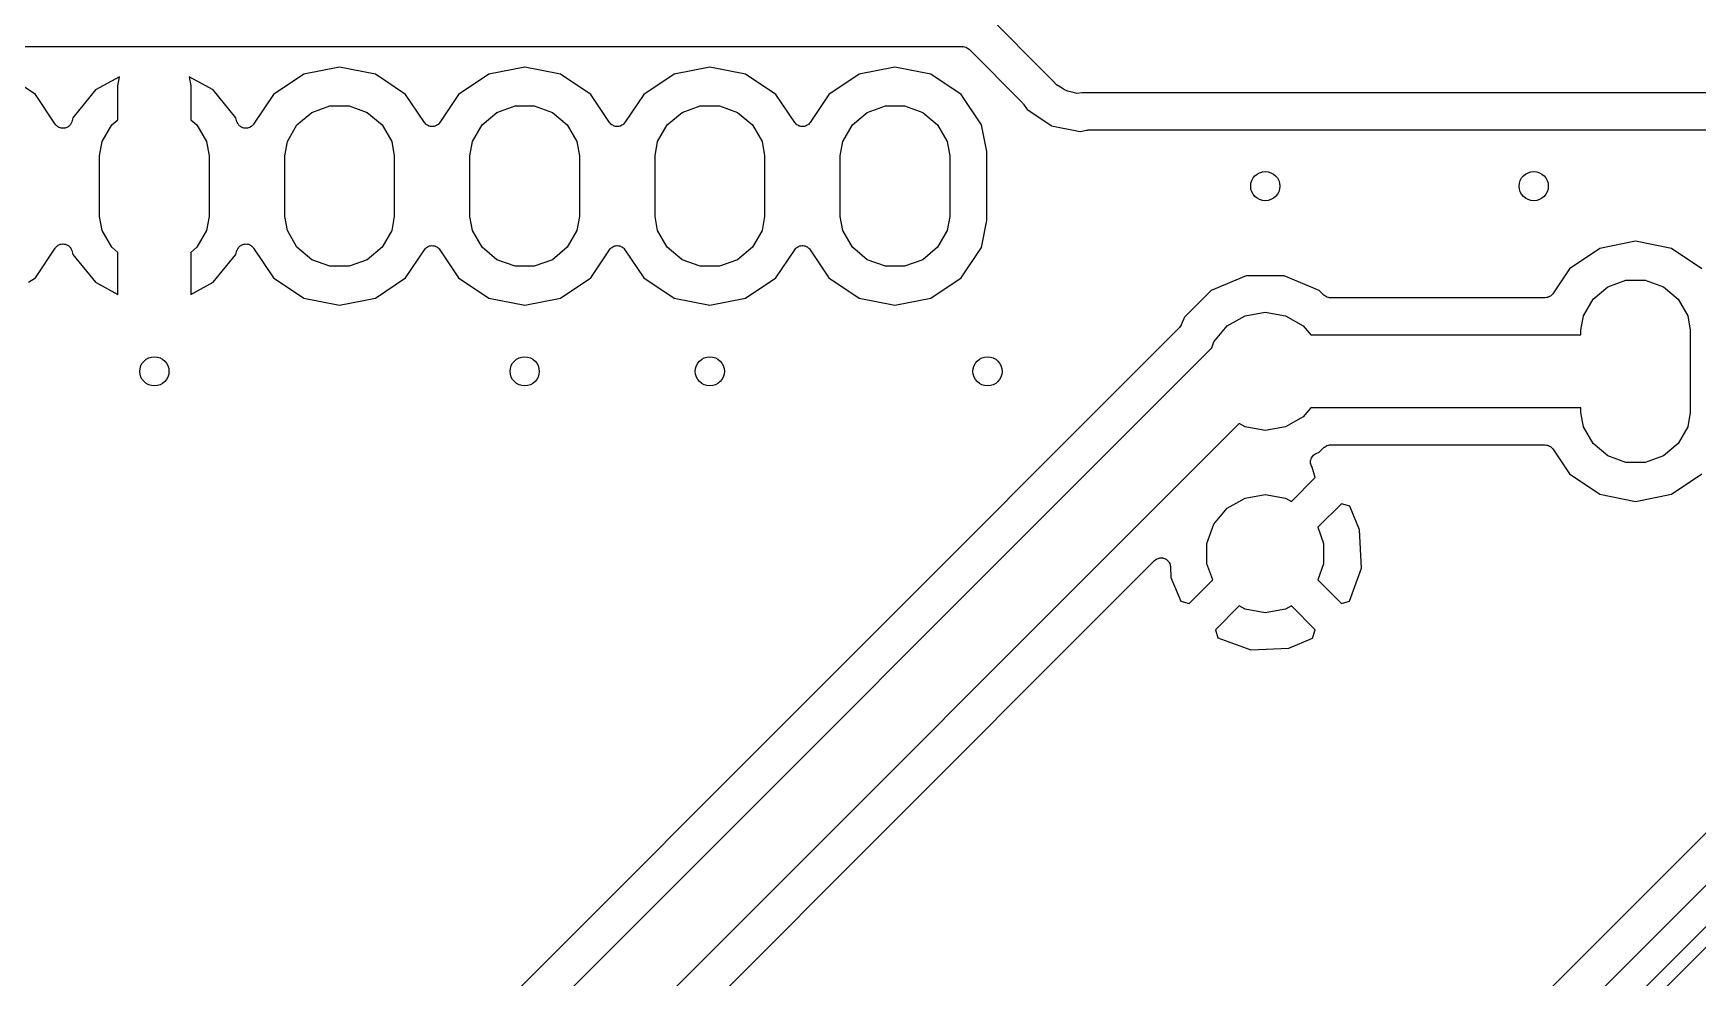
# Model space of a CAD drawing. Extents: x 106 to 188.7, y -135.7 to -88.7.
# Drawn here: x 150.74 to 173.57, y -115 to -102.04 of the extents above; entities that cross this region are included whole.
import ezdxf

# ---------------------------------------------------------------- set-up
doc = ezdxf.new("R2010")
doc.units = 0
doc.header["$MEASUREMENT"] = 0
doc.layers.add('BLACK', color=7, linetype='CONTINUOUS')

msp = doc.modelspace()

# ---------------------------------------------------------------- linework, layer by layer
at = {"layer": 'BLACK', "linetype": 'CONTINUOUS'}
for p, q in [((164.731, -102.7), (163.75, -101.719)), ((127.321, -102.227), (163.487, -102.227)), ((163.487, -102.227), (163.492, -102.228)), ((163.492, -102.228), (163.498, -102.227)), ((163.498, -102.227), (163.514, -102.232)), ((163.514, -102.232), (163.53, -102.235)), ((163.53, -102.235), (163.535, -102.237)), ((163.535, -102.237), (163.541, -102.239)), ((163.541, -102.239), (163.554, -102.248)), ((163.554, -102.248), (163.569, -102.257)), ((163.569, -102.257), (163.572, -102.261)), ((163.572, -102.261), (163.577, -102.264)), ((163.577, -102.264), (164.308, -102.996)), ((154.94, -102.508), (154.449, -102.605)), ((155.431, -102.605), (154.94, -102.508)), ((157.48, -102.508), (156.989, -102.605)), ((157.971, -102.605), (157.48, -102.508)), ((160.02, -102.508), (159.529, -102.605)), ((160.511, -102.605), (160.02, -102.508)), ((162.56, -102.508), (162.069, -102.605)), ((163.051, -102.605), (162.56, -102.508)), ((150.767, -102.883), (150.351, -102.605)), ((151.921, -102.642), (151.593, -102.821)), ((151.9, -102.763), (151.921, -102.642)), ((153.207, -102.821), (152.879, -102.642)), ((152.879, -102.642), (152.9, -102.763)), ((154.449, -102.605), (154.033, -102.883)), ((155.847, -102.883), (155.431, -102.605)), ((156.989, -102.605), (156.573, -102.883)), ((158.387, -102.883), (157.971, -102.605)), ((159.529, -102.605), (159.113, -102.883)), ((160.927, -102.883), (160.511, -102.605)), ((162.069, -102.605), (161.653, -102.883)), ((163.467, -102.883), (163.051, -102.605)), ((164.774, -102.751), (164.731, -102.7)), ((164.831, -102.784), (164.774, -102.751)), ((151.04, -103.291), (150.767, -102.883)), ((151.593, -102.821), (151.283, -103.203)), ((151.9, -103.231), (151.9, -102.763)), ((152.9, -102.763), (152.9, -103.231)), ((153.517, -103.203), (153.207, -102.821)), ((154.033, -102.883), (153.76, -103.291)), ((156.104, -103.268), (155.847, -102.883)), ((156.573, -102.883), (156.316, -103.268)), ((158.644, -103.268), (158.387, -102.883)), ((159.113, -102.883), (158.856, -103.268)), ((161.184, -103.268), (160.927, -102.883)), ((161.653, -102.883), (161.396, -103.268)), ((163.746, -103.3), (163.467, -102.883)), ((164.885, -102.822), (164.831, -102.784)), ((164.907, -102.828), (164.885, -102.822)), ((164.926, -102.839), (164.907, -102.828)), ((164.992, -102.851), (164.926, -102.839)), ((165.056, -102.868), (164.992, -102.851)), ((165.122, -102.862), (165.056, -102.868)), ((175.476, -102.862), (165.122, -102.862)), ((151.283, -103.203), (151.267, -103.257)), ((153.533, -103.257), (153.517, -103.203)), ((154.356, -103.301), (154.559, -103.131)), ((154.559, -103.131), (154.808, -103.04)), ((154.808, -103.04), (155.072, -103.04)), ((155.072, -103.04), (155.321, -103.131)), ((155.321, -103.131), (155.524, -103.301)), ((156.896, -103.301), (157.099, -103.131)), ((157.099, -103.131), (157.348, -103.04)), ((157.348, -103.04), (157.612, -103.04)), ((157.612, -103.04), (157.861, -103.131)), ((157.861, -103.131), (158.064, -103.301)), ((159.436, -103.301), (159.639, -103.131)), ((159.639, -103.131), (159.888, -103.04)), ((159.888, -103.04), (160.152, -103.04)), ((160.152, -103.04), (160.401, -103.131)), ((160.401, -103.131), (160.604, -103.301)), ((161.976, -103.301), (162.179, -103.131)), ((162.179, -103.131), (162.428, -103.04)), ((162.428, -103.04), (162.692, -103.04)), ((162.692, -103.04), (162.941, -103.131)), ((162.941, -103.131), (163.144, -103.301)), ((164.308, -102.996), (164.315, -103.006)), ((164.315, -103.006), (164.324, -103.015)), ((164.324, -103.015), (164.373, -103.089)), ((164.373, -103.089), (164.696, -103.304)), ((151.047, -103.299), (151.04, -103.291)), ((151.053, -103.308), (151.047, -103.299)), ((151.063, -103.315), (151.053, -103.308)), ((151.07, -103.323), (151.063, -103.315)), ((151.08, -103.328), (151.07, -103.323)), ((151.089, -103.334), (151.08, -103.328)), ((151.1, -103.338), (151.089, -103.334)), ((151.11, -103.343), (151.1, -103.338)), ((151.121, -103.344), (151.11, -103.343)), ((151.131, -103.347), (151.121, -103.344)), ((151.143, -103.346), (151.131, -103.347)), ((151.154, -103.347), (151.143, -103.346)), ((151.164, -103.345), (151.154, -103.347)), ((151.175, -103.344), (151.164, -103.345)), ((151.186, -103.34), (151.175, -103.344)), ((151.197, -103.337), (151.186, -103.34)), ((151.206, -103.331), (151.197, -103.337)), ((151.216, -103.327), (151.206, -103.331)), ((151.224, -103.319), (151.216, -103.327)), ((151.233, -103.312), (151.224, -103.319)), ((151.24, -103.304), (151.233, -103.312)), ((151.248, -103.296), (151.24, -103.304)), ((151.253, -103.286), (151.248, -103.296)), ((151.259, -103.277), (151.253, -103.286)), ((151.262, -103.266), (151.259, -103.277)), ((151.267, -103.257), (151.262, -103.266)), ((151.684, -103.53), (151.816, -103.301)), ((151.816, -103.301), (151.9, -103.231)), ((152.9, -103.231), (152.984, -103.301)), ((152.984, -103.301), (153.116, -103.53)), ((153.538, -103.266), (153.533, -103.257)), ((153.541, -103.277), (153.538, -103.266)), ((153.547, -103.286), (153.541, -103.277)), ((153.552, -103.296), (153.547, -103.286)), ((153.56, -103.304), (153.552, -103.296)), ((153.567, -103.312), (153.56, -103.304)), ((153.576, -103.319), (153.567, -103.312)), ((153.584, -103.327), (153.576, -103.319)), ((153.594, -103.331), (153.584, -103.327)), ((153.603, -103.337), (153.594, -103.331)), ((153.614, -103.34), (153.603, -103.337)), ((153.625, -103.344), (153.614, -103.34)), ((153.636, -103.345), (153.625, -103.344)), ((153.646, -103.347), (153.636, -103.345)), ((153.657, -103.346), (153.646, -103.347)), ((153.669, -103.347), (153.657, -103.346)), ((153.679, -103.344), (153.669, -103.347)), ((153.69, -103.343), (153.679, -103.344)), ((153.7, -103.338), (153.69, -103.343)), ((153.711, -103.334), (153.7, -103.338)), ((153.72, -103.328), (153.711, -103.334)), ((153.73, -103.323), (153.72, -103.328)), ((153.737, -103.315), (153.73, -103.323)), ((153.747, -103.308), (153.737, -103.315)), ((153.753, -103.299), (153.747, -103.308)), ((153.76, -103.291), (153.753, -103.299)), ((154.224, -103.53), (154.356, -103.301)), ((155.524, -103.301), (155.656, -103.53)), ((156.114, -103.278), (156.104, -103.268)), ((156.122, -103.289), (156.114, -103.278)), ((156.129, -103.294), (156.122, -103.289)), ((156.135, -103.3), (156.129, -103.294)), ((156.147, -103.306), (156.135, -103.3)), ((156.159, -103.314), (156.147, -103.306)), ((156.167, -103.316), (156.159, -103.314)), ((156.174, -103.319), (156.167, -103.316)), ((156.188, -103.321), (156.174, -103.319)), ((156.202, -103.324), (156.188, -103.321)), ((156.21, -103.323), (156.202, -103.324)), ((156.218, -103.324), (156.21, -103.323)), ((156.232, -103.321), (156.218, -103.324)), ((156.246, -103.319), (156.232, -103.321)), ((156.253, -103.316), (156.246, -103.319)), ((156.261, -103.314), (156.253, -103.316)), ((156.273, -103.306), (156.261, -103.314)), ((156.285, -103.3), (156.273, -103.306)), ((156.291, -103.294), (156.285, -103.3)), ((156.298, -103.289), (156.291, -103.294)), ((156.306, -103.278), (156.298, -103.289)), ((156.316, -103.268), (156.306, -103.278)), ((156.764, -103.53), (156.896, -103.301)), ((158.064, -103.301), (158.196, -103.53)), ((158.654, -103.278), (158.644, -103.268)), ((158.662, -103.289), (158.654, -103.278)), ((158.669, -103.294), (158.662, -103.289)), ((158.675, -103.3), (158.669, -103.294)), ((158.687, -103.306), (158.675, -103.3)), ((158.699, -103.314), (158.687, -103.306)), ((158.707, -103.316), (158.699, -103.314)), ((158.714, -103.319), (158.707, -103.316)), ((158.728, -103.321), (158.714, -103.319)), ((158.742, -103.324), (158.728, -103.321)), ((158.75, -103.323), (158.742, -103.324)), ((158.758, -103.324), (158.75, -103.323)), ((158.772, -103.321), (158.758, -103.324)), ((158.786, -103.319), (158.772, -103.321)), ((158.793, -103.316), (158.786, -103.319)), ((158.801, -103.314), (158.793, -103.316)), ((158.813, -103.306), (158.801, -103.314)), ((158.825, -103.3), (158.813, -103.306)), ((158.831, -103.294), (158.825, -103.3)), ((158.838, -103.289), (158.831, -103.294)), ((158.846, -103.278), (158.838, -103.289)), ((158.856, -103.268), (158.846, -103.278)), ((159.304, -103.53), (159.436, -103.301)), ((160.604, -103.301), (160.736, -103.53)), ((161.194, -103.278), (161.184, -103.268)), ((161.202, -103.289), (161.194, -103.278)), ((161.209, -103.294), (161.202, -103.289)), ((161.215, -103.3), (161.209, -103.294)), ((161.227, -103.306), (161.215, -103.3)), ((161.239, -103.314), (161.227, -103.306)), ((161.247, -103.316), (161.239, -103.314)), ((161.254, -103.319), (161.247, -103.316)), ((161.268, -103.321), (161.254, -103.319)), ((161.282, -103.324), (161.268, -103.321)), ((161.29, -103.323), (161.282, -103.324)), ((161.298, -103.324), (161.29, -103.323)), ((161.312, -103.321), (161.298, -103.324)), ((161.326, -103.319), (161.312, -103.321)), ((161.333, -103.316), (161.326, -103.319)), ((161.341, -103.314), (161.333, -103.316)), ((161.353, -103.306), (161.341, -103.314)), ((161.365, -103.3), (161.353, -103.306)), ((161.371, -103.294), (161.365, -103.3)), ((161.378, -103.289), (161.371, -103.294)), ((161.386, -103.278), (161.378, -103.289)), ((161.396, -103.268), (161.386, -103.278)), ((161.844, -103.53), (161.976, -103.301)), ((163.144, -103.301), (163.276, -103.53)), ((163.819, -103.667), (163.746, -103.3)), ((164.696, -103.304), (164.696, -103.304)), ((164.696, -103.304), (164.707, -103.312)), ((164.707, -103.312), (165.1, -103.39)), ((165.1, -103.39), (165.187, -103.372)), ((165.187, -103.372), (165.199, -103.372)), ((165.199, -103.372), (165.212, -103.37)), ((165.212, -103.37), (174.936, -103.37)), ((151.649, -103.725), (151.684, -103.53)), ((153.116, -103.53), (153.151, -103.725)), ((154.189, -103.725), (154.224, -103.53)), ((155.656, -103.53), (155.691, -103.725)), ((156.729, -103.725), (156.764, -103.53)), ((158.196, -103.53), (158.231, -103.725)), ((159.269, -103.725), (159.304, -103.53)), ((160.736, -103.53), (160.771, -103.725)), ((161.809, -103.725), (161.844, -103.53)), ((163.276, -103.53), (163.311, -103.725)), ((151.649, -104.555), (151.649, -103.725)), ((153.151, -103.725), (153.151, -104.555)), ((154.189, -104.555), (154.189, -103.725)), ((155.691, -103.725), (155.691, -104.555)), ((156.729, -104.555), (156.729, -103.725)), ((158.231, -103.725), (158.231, -104.555)), ((159.269, -104.555), (159.269, -103.725)), ((160.771, -103.725), (160.771, -104.555)), ((161.809, -104.555), (161.809, -103.725)), ((163.311, -103.725), (163.311, -104.555)), ((163.819, -104.613), (163.819, -103.667)), ((151.684, -104.75), (151.649, -104.555)), ((153.151, -104.555), (153.116, -104.75)), ((154.224, -104.75), (154.189, -104.555)), ((155.691, -104.555), (155.656, -104.75)), ((156.764, -104.75), (156.729, -104.555)), ((158.231, -104.555), (158.196, -104.75)), ((159.304, -104.75), (159.269, -104.555)), ((160.771, -104.555), (160.736, -104.75)), ((161.844, -104.75), (161.809, -104.555)), ((163.311, -104.555), (163.276, -104.75)), ((151.816, -104.979), (151.684, -104.75)), ((153.116, -104.75), (152.984, -104.979)), ((154.356, -104.979), (154.224, -104.75)), ((155.656, -104.75), (155.524, -104.979)), ((156.896, -104.979), (156.764, -104.75)), ((158.196, -104.75), (158.064, -104.979)), ((159.436, -104.979), (159.304, -104.75)), ((160.736, -104.75), (160.604, -104.979)), ((161.976, -104.979), (161.844, -104.75)), ((163.276, -104.75), (163.144, -104.979)), ((163.746, -104.98), (163.819, -104.613)), ((150.767, -105.397), (151.04, -104.989)), ((151.04, -104.989), (151.047, -104.981)), ((151.047, -104.981), (151.053, -104.972)), ((151.053, -104.972), (151.063, -104.965)), ((151.063, -104.965), (151.07, -104.957)), ((151.07, -104.957), (151.08, -104.952)), ((151.08, -104.952), (151.089, -104.946)), ((151.089, -104.946), (151.1, -104.942)), ((151.1, -104.942), (151.11, -104.937)), ((151.11, -104.937), (151.121, -104.936)), ((151.121, -104.936), (151.131, -104.933)), ((151.131, -104.933), (151.143, -104.934)), ((151.143, -104.934), (151.154, -104.933)), ((151.154, -104.933), (151.164, -104.935)), ((151.164, -104.935), (151.175, -104.936)), ((151.175, -104.936), (151.186, -104.94)), ((151.186, -104.94), (151.197, -104.943)), ((151.197, -104.943), (151.206, -104.949)), ((151.206, -104.949), (151.216, -104.953)), ((151.216, -104.953), (151.224, -104.961)), ((151.224, -104.961), (151.233, -104.968)), ((151.233, -104.968), (151.24, -104.976)), ((151.24, -104.976), (151.248, -104.984)), ((151.248, -104.984), (151.253, -104.994)), ((151.253, -104.994), (151.259, -105.003)), ((151.259, -105.003), (151.262, -105.014)), ((151.262, -105.014), (151.267, -105.023)), ((151.267, -105.023), (151.283, -105.077)), ((151.9, -105.049), (151.816, -104.979)), ((152.984, -104.979), (152.9, -105.049)), ((153.517, -105.077), (153.533, -105.023)), ((153.533, -105.023), (153.538, -105.013)), ((153.538, -105.013), (153.541, -105.003)), ((153.541, -105.003), (153.547, -104.994)), ((153.547, -104.994), (153.552, -104.984)), ((153.552, -104.984), (153.56, -104.976)), ((153.56, -104.976), (153.567, -104.968)), ((153.567, -104.968), (153.576, -104.961)), ((153.576, -104.961), (153.584, -104.953)), ((153.584, -104.953), (153.594, -104.949)), ((153.594, -104.949), (153.603, -104.943)), ((153.603, -104.943), (153.614, -104.94)), ((153.614, -104.94), (153.625, -104.936)), ((153.625, -104.936), (153.636, -104.935)), ((153.636, -104.935), (153.646, -104.933)), ((153.646, -104.933), (153.657, -104.934)), ((153.657, -104.934), (153.669, -104.933)), ((153.669, -104.933), (153.679, -104.936)), ((153.679, -104.936), (153.69, -104.937)), ((153.69, -104.937), (153.7, -104.942)), ((153.7, -104.942), (153.711, -104.946)), ((153.711, -104.946), (153.72, -104.952)), ((153.72, -104.952), (153.73, -104.957)), ((153.73, -104.957), (153.737, -104.965)), ((153.737, -104.965), (153.747, -104.972)), ((153.747, -104.972), (153.753, -104.981)), ((153.753, -104.981), (153.76, -104.989)), ((153.76, -104.989), (154.033, -105.397)), ((154.559, -105.149), (154.356, -104.979)), ((155.524, -104.979), (155.321, -105.149)), ((155.847, -105.397), (156.104, -105.012)), ((156.104, -105.012), (156.114, -105.002)), ((156.114, -105.002), (156.122, -104.991)), ((156.122, -104.991), (156.129, -104.986)), ((156.129, -104.986), (156.135, -104.98)), ((156.135, -104.98), (156.147, -104.974)), ((156.147, -104.974), (156.159, -104.966)), ((156.159, -104.966), (156.167, -104.964)), ((156.167, -104.964), (156.174, -104.961)), ((156.174, -104.961), (156.188, -104.959)), ((156.188, -104.959), (156.202, -104.956)), ((156.202, -104.956), (156.21, -104.957)), ((156.21, -104.957), (156.218, -104.956)), ((156.218, -104.956), (156.232, -104.959)), ((156.232, -104.959), (156.246, -104.961)), ((156.246, -104.961), (156.253, -104.964)), ((156.253, -104.964), (156.261, -104.966)), ((156.261, -104.966), (156.273, -104.974)), ((156.273, -104.974), (156.285, -104.98)), ((156.285, -104.98), (156.291, -104.986)), ((156.291, -104.986), (156.298, -104.991)), ((156.298, -104.991), (156.306, -105.002)), ((156.306, -105.002), (156.316, -105.012)), ((156.316, -105.012), (156.573, -105.397)), ((157.099, -105.149), (156.896, -104.979)), ((158.064, -104.979), (157.861, -105.149)), ((158.387, -105.397), (158.644, -105.012)), ((158.644, -105.012), (158.654, -105.002)), ((158.654, -105.002), (158.662, -104.991)), ((158.662, -104.991), (158.669, -104.986)), ((158.669, -104.986), (158.675, -104.98)), ((158.675, -104.98), (158.687, -104.974)), ((158.687, -104.974), (158.699, -104.966)), ((158.699, -104.966), (158.707, -104.964)), ((158.707, -104.964), (158.714, -104.961)), ((158.714, -104.961), (158.728, -104.959)), ((158.728, -104.959), (158.742, -104.956)), ((158.742, -104.956), (158.75, -104.957)), ((158.75, -104.957), (158.758, -104.956)), ((158.758, -104.956), (158.772, -104.959)), ((158.772, -104.959), (158.786, -104.961)), ((158.786, -104.961), (158.793, -104.964)), ((158.793, -104.964), (158.801, -104.966)), ((158.801, -104.966), (158.813, -104.974)), ((158.813, -104.974), (158.825, -104.98)), ((158.825, -104.98), (158.831, -104.986)), ((158.831, -104.986), (158.838, -104.991)), ((158.838, -104.991), (158.846, -105.002)), ((158.846, -105.002), (158.856, -105.012)), ((158.856, -105.012), (159.113, -105.397)), ((159.639, -105.149), (159.436, -104.979)), ((160.604, -104.979), (160.401, -105.149)), ((160.927, -105.397), (161.184, -105.012)), ((161.184, -105.012), (161.194, -105.002)), ((161.194, -105.002), (161.202, -104.991)), ((161.202, -104.991), (161.209, -104.986)), ((161.209, -104.986), (161.215, -104.98)), ((161.215, -104.98), (161.227, -104.974)), ((161.227, -104.974), (161.239, -104.966)), ((161.239, -104.966), (161.247, -104.964)), ((161.247, -104.964), (161.254, -104.961)), ((161.254, -104.961), (161.268, -104.959)), ((161.268, -104.959), (161.282, -104.956)), ((161.282, -104.956), (161.29, -104.957)), ((161.29, -104.957), (161.298, -104.956)), ((161.298, -104.956), (161.312, -104.959)), ((161.312, -104.959), (161.326, -104.961)), ((161.326, -104.961), (161.333, -104.964)), ((161.333, -104.964), (161.341, -104.966)), ((161.341, -104.966), (161.353, -104.974)), ((161.353, -104.974), (161.365, -104.98)), ((161.365, -104.98), (161.371, -104.986)), ((161.371, -104.986), (161.378, -104.991)), ((161.378, -104.991), (161.386, -105.002)), ((161.386, -105.002), (161.396, -105.012)), ((161.396, -105.012), (161.653, -105.397)), ((162.179, -105.149), (161.976, -104.979)), ((163.144, -104.979), (162.941, -105.149)), ((163.467, -105.397), (163.746, -104.98)), ((172.229, -104.995), (171.813, -105.273)), ((172.72, -104.897), (172.229, -104.995)), ((173.211, -104.995), (172.72, -104.897)), ((173.627, -105.273), (173.211, -104.995)), ((151.283, -105.077), (151.593, -105.459)), ((151.9, -105.626), (151.9, -105.049)), ((152.9, -105.049), (152.9, -105.626)), ((153.207, -105.459), (153.517, -105.077)), ((154.808, -105.24), (154.559, -105.149)), ((155.072, -105.24), (154.808, -105.24)), ((155.321, -105.149), (155.072, -105.24)), ((157.348, -105.24), (157.099, -105.149)), ((157.612, -105.24), (157.348, -105.24)), ((157.861, -105.149), (157.612, -105.24)), ((159.888, -105.24), (159.639, -105.149)), ((160.152, -105.24), (159.888, -105.24)), ((160.401, -105.149), (160.152, -105.24)), ((162.428, -105.24), (162.179, -105.149)), ((162.692, -105.24), (162.428, -105.24)), ((162.941, -105.149), (162.692, -105.24)), ((150.674, -105.459), (150.767, -105.397)), ((151.593, -105.459), (151.9, -105.626)), ((152.9, -105.626), (153.207, -105.459)), ((154.033, -105.397), (154.449, -105.675)), ((155.431, -105.675), (155.847, -105.397)), ((156.573, -105.397), (156.989, -105.675)), ((157.971, -105.675), (158.387, -105.397)), ((159.113, -105.397), (159.529, -105.675)), ((160.511, -105.675), (160.927, -105.397)), ((161.653, -105.397), (162.069, -105.675)), ((163.051, -105.675), (163.467, -105.397)), ((167.38, -105.372), (166.899, -105.571)), ((167.9, -105.372), (167.38, -105.372)), ((168.381, -105.571), (167.9, -105.372)), ((171.813, -105.273), (171.584, -105.616)), ((172.339, -105.52), (172.588, -105.43)), ((172.588, -105.43), (172.852, -105.43)), ((172.852, -105.43), (173.101, -105.52)), ((154.449, -105.675), (154.94, -105.772)), ((154.94, -105.772), (155.431, -105.675)), ((156.989, -105.675), (157.48, -105.772)), ((157.48, -105.772), (157.971, -105.675)), ((159.529, -105.675), (160.02, -105.772)), ((160.02, -105.772), (160.511, -105.675)), ((162.069, -105.675), (162.56, -105.772)), ((162.56, -105.772), (163.051, -105.675)), ((166.899, -105.571), (166.531, -105.939)), ((168.445, -105.635), (168.381, -105.571)), ((168.449, -105.638), (168.445, -105.635)), ((168.453, -105.642), (168.449, -105.638)), ((168.467, -105.651), (168.453, -105.642)), ((168.481, -105.66), (168.467, -105.651)), ((168.486, -105.662), (168.481, -105.66)), ((168.491, -105.664), (168.486, -105.662)), ((168.507, -105.667), (168.491, -105.664)), ((168.523, -105.672), (168.507, -105.667)), ((168.529, -105.671), (168.523, -105.672)), ((168.534, -105.672), (168.529, -105.671)), ((171.479, -105.672), (168.534, -105.672)), ((171.496, -105.669), (171.479, -105.672)), ((171.514, -105.667), (171.496, -105.669)), ((171.518, -105.665), (171.514, -105.667)), ((171.522, -105.664), (171.518, -105.665)), ((171.538, -105.655), (171.522, -105.664)), ((171.554, -105.647), (171.538, -105.655)), ((171.557, -105.644), (171.554, -105.647)), ((171.56, -105.642), (171.557, -105.644)), ((171.572, -105.629), (171.56, -105.642)), ((171.584, -105.616), (171.572, -105.629)), ((172.004, -105.92), (172.137, -105.69)), ((172.137, -105.69), (172.339, -105.52)), ((173.101, -105.52), (173.303, -105.69)), ((173.303, -105.69), (173.436, -105.92)), ((166.531, -105.939), (166.488, -106.044)), ((167.118, -106.058), (167.362, -105.917)), ((167.362, -105.917), (167.64, -105.868)), ((167.64, -105.868), (167.918, -105.917)), ((167.918, -105.917), (168.162, -106.058)), ((171.97, -106.114), (172.004, -105.92)), ((173.436, -105.92), (173.47, -106.114)), ((166.46, -106.085), (154.79, -117.756)), ((166.462, -106.083), (166.46, -106.085)), ((166.464, -106.081), (166.462, -106.083)), ((166.474, -106.065), (166.464, -106.081)), ((166.486, -106.049), (166.474, -106.065)), ((166.488, -106.044), (166.486, -106.046)), ((166.486, -106.046), (166.486, -106.049)), ((166.936, -106.274), (167.118, -106.058)), ((168.162, -106.058), (168.265, -106.18)), ((171.97, -106.18), (171.97, -106.114)), ((173.47, -106.114), (173.47, -107.246)), ((154.983, -118.28), (166.906, -106.358)), ((166.906, -106.358), (166.936, -106.274)), ((168.265, -106.18), (171.97, -106.18)), ((168.162, -107.302), (167.918, -107.443)), ((168.265, -107.18), (168.162, -107.302)), ((171.97, -107.18), (168.265, -107.18)), ((171.97, -107.246), (171.97, -107.18)), ((172.004, -107.44), (171.97, -107.246)), ((173.47, -107.246), (173.436, -107.44)), ((167.281, -107.397), (155.691, -118.987)), ((167.362, -107.443), (167.281, -107.397)), ((167.64, -107.492), (167.362, -107.443)), ((167.918, -107.443), (167.64, -107.492)), ((172.137, -107.67), (172.004, -107.44)), ((173.436, -107.44), (173.303, -107.67)), ((168.381, -107.789), (168.445, -107.725)), ((168.445, -107.725), (168.449, -107.722)), ((168.449, -107.722), (168.453, -107.718)), ((168.453, -107.718), (168.467, -107.709)), ((168.467, -107.709), (168.481, -107.7)), ((168.481, -107.7), (168.486, -107.698)), ((168.486, -107.698), (168.491, -107.696)), ((168.491, -107.696), (168.507, -107.693)), ((168.507, -107.693), (168.523, -107.688)), ((168.523, -107.688), (168.529, -107.689)), ((168.529, -107.689), (168.534, -107.688)), ((168.534, -107.688), (171.479, -107.688)), ((171.479, -107.688), (171.496, -107.691)), ((171.496, -107.691), (171.514, -107.693)), ((171.514, -107.693), (171.518, -107.695)), ((171.518, -107.695), (171.522, -107.696)), ((171.522, -107.696), (171.538, -107.705)), ((171.538, -107.705), (171.554, -107.713)), ((171.554, -107.713), (171.557, -107.716)), ((171.557, -107.716), (171.56, -107.718)), ((171.56, -107.718), (171.572, -107.731)), ((171.572, -107.731), (171.584, -107.744)), ((171.584, -107.744), (171.813, -108.087)), ((172.339, -107.84), (172.137, -107.67)), ((173.303, -107.67), (173.101, -107.84)), ((168.261, -107.907), (168.262, -107.905)), ((168.262, -107.927), (168.261, -107.907)), ((168.262, -107.902), (168.269, -107.884)), ((168.262, -107.905), (168.262, -107.902)), ((168.262, -107.946), (168.262, -107.927)), ((168.263, -107.949), (168.262, -107.946)), ((168.263, -107.951), (168.263, -107.949)), ((168.271, -107.969), (168.263, -107.951)), ((168.269, -107.884), (168.275, -107.865)), ((168.278, -107.988), (168.271, -107.969)), ((168.275, -107.865), (168.276, -107.863)), ((168.276, -107.863), (168.277, -107.861)), ((168.277, -107.861), (168.29, -107.846)), ((168.279, -107.99), (168.278, -107.988)), ((168.28, -107.992), (168.279, -107.99)), ((168.282, -107.994), (168.28, -107.992)), ((168.325, -108.136), (168.282, -107.994)), ((168.29, -107.846), (168.301, -107.83)), ((168.301, -107.83), (168.304, -107.829)), ((168.304, -107.829), (168.305, -107.827)), ((168.305, -107.827), (168.322, -107.817)), ((168.322, -107.817), (168.339, -107.806)), ((168.339, -107.806), (168.381, -107.789)), ((172.588, -107.93), (172.339, -107.84)), ((172.852, -107.93), (172.588, -107.93)), ((173.101, -107.84), (172.852, -107.93)), ((167.998, -108.463), (168.325, -108.136)), ((171.813, -108.087), (172.229, -108.365)), ((173.211, -108.365), (173.627, -108.087)), ((167.118, -108.558), (167.362, -108.417)), ((167.362, -108.417), (167.64, -108.368)), ((167.64, -108.368), (167.918, -108.417)), ((167.918, -108.417), (167.998, -108.463)), ((172.229, -108.365), (172.72, -108.463)), ((172.72, -108.463), (173.211, -108.365)), ((178.027, -108.667), (162.725, -123.969)), ((162.899, -124.514), (178.87, -108.543)), ((166.936, -108.774), (167.118, -108.558)), ((168.684, -108.495), (168.36, -108.819)), ((168.8, -108.53), (168.684, -108.495)), ((168.934, -108.855), (168.8, -108.53)), ((163.112, -125.149), (179.483, -108.778)), ((179.205, -108.773), (163.129, -124.849)), ((166.84, -109.039), (166.936, -108.774)), ((168.36, -108.819), (168.44, -109.039)), ((168.959, -109.378), (168.934, -108.855)), ((166.84, -109.321), (166.84, -109.039)), ((168.44, -109.039), (168.44, -109.321)), ((165.298, -110.098), (166.122, -109.274)), ((166.122, -109.274), (166.133, -109.266)), ((166.133, -109.266), (166.143, -109.257)), ((166.143, -109.257), (166.151, -109.254)), ((166.151, -109.254), (166.158, -109.249)), ((166.158, -109.249), (166.172, -109.245)), ((166.172, -109.245), (166.184, -109.24)), ((166.184, -109.24), (166.193, -109.239)), ((166.193, -109.239), (166.201, -109.237)), ((166.201, -109.237), (166.215, -109.238)), ((166.215, -109.238), (166.228, -109.238)), ((166.228, -109.238), (166.236, -109.24)), ((166.236, -109.24), (166.245, -109.241)), ((166.245, -109.241), (166.257, -109.247)), ((166.257, -109.247), (166.27, -109.251)), ((166.27, -109.251), (166.277, -109.256)), ((166.277, -109.256), (166.285, -109.26)), ((166.285, -109.26), (166.295, -109.269)), ((166.295, -109.269), (166.305, -109.278)), ((166.305, -109.278), (166.31, -109.285)), ((166.31, -109.285), (166.316, -109.291)), ((166.316, -109.291), (166.322, -109.303)), ((166.322, -109.303), (166.329, -109.315)), ((166.329, -109.315), (166.331, -109.323)), ((166.331, -109.323), (166.335, -109.331)), ((166.335, -109.331), (166.336, -109.344)), ((166.336, -109.344), (166.339, -109.358)), ((166.339, -109.358), (166.346, -109.505)), ((166.92, -109.541), (166.84, -109.321)), ((168.44, -109.321), (168.36, -109.541)), ((166.346, -109.505), (166.48, -109.83)), ((166.596, -109.865), (166.92, -109.541)), ((168.36, -109.541), (168.684, -109.865)), ((168.796, -109.831), (168.959, -109.378)), ((166.48, -109.83), (166.596, -109.865)), ((168.684, -109.865), (168.796, -109.831)), ((167.282, -109.897), (166.955, -110.224)), ((167.362, -109.943), (167.282, -109.897)), ((167.64, -109.992), (167.362, -109.943)), ((167.918, -109.943), (167.64, -109.992)), ((167.998, -109.897), (167.918, -109.943)), ((168.325, -110.224), (167.998, -109.897)), ((157.789, -117.608), (165.298, -110.098)), ((165.298, -110.098), (165.298, -110.098)), ((166.955, -110.224), (166.989, -110.336)), ((168.29, -110.34), (168.325, -110.224)), ((166.989, -110.336), (167.442, -110.499)), ((167.442, -110.499), (167.965, -110.474)), ((167.965, -110.474), (168.29, -110.34))]:
    msp.add_line(p, q, dxfattribs=at)
at = {"layer": 'BLACK'}
for centre in [(167.64, -104.14), (171.323, -104.14), (152.4, -106.68), (157.48, -106.68), (160.02, -106.68), (163.83, -106.68)]:
    msp.add_circle(centre, 0.2, dxfattribs=at)

doc.saveas('drawing.dxf')
